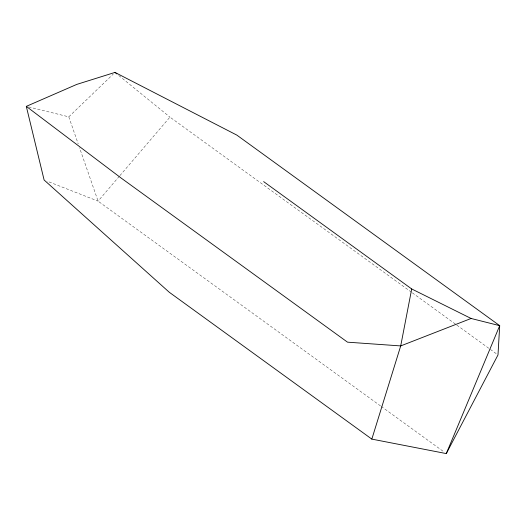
<?xml version="1.0" encoding="UTF-8"?>
<svg xmlns="http://www.w3.org/2000/svg" width="526" height="526" viewBox="0 0 526 526"><rect width="100%" height="100%" fill="white"/><g stroke="black" fill="none" stroke-linecap="round" stroke-linejoin="round"><path stroke-width="0.39" stroke-dasharray="2.63 1.97" d="M119.363 176.243L98.073 201.136L47.156 181.187M119.895 175.618L169.937 117.12L411.661 292.357M28.66 106.949L68.794 116.838L113.208 74.127M412.325 292.837L456.154 324.614M456.818 325.094L497.326 354.465M380.522 405.908L98.073 201.136L79.538 147.773M381.186 406.388L444.299 452.136M118.777 75.501L169.937 117.12M68.794 116.838L78.196 143.907"/><path stroke-width="0.79" d="M263.638 181.615L411.7 288.958L400.707 345.924L371.829 439.111L446.291 453.583L497.99 354.945L499.7 325.666L236.858 135.116L114.99 72.417L76.789 84.397L26.3 106.37L44.112 179.997L169.247 292.239L371.829 439.111M446.291 453.583L499.7 325.666L471.099 318.473L411.7 288.958M471.099 318.473L400.707 345.924L347.515 342.17L121.223 178.117L26.3 106.37M114.99 72.417L116.884 73.956"/></g></svg>
